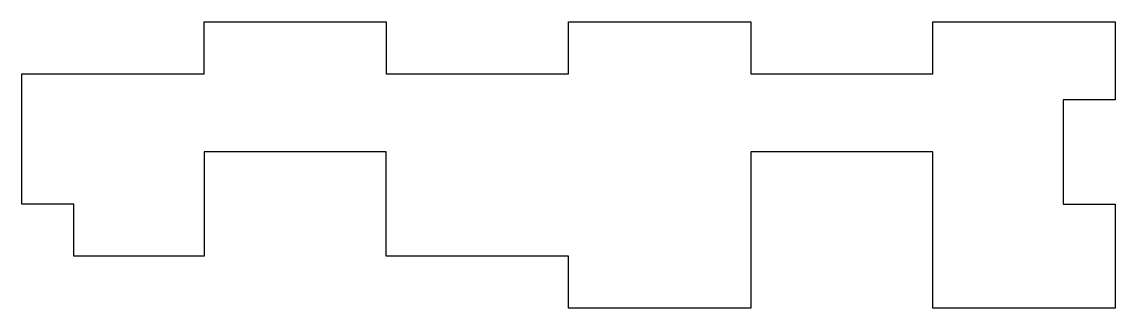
# Model space of a CAD drawing. Header units: inches. Extents: x -2.1 to 2.1, y -0.2 to 0.9.
import ezdxf

# ---------------------------------------------------------------- set-up
doc = ezdxf.new("R2010")
doc.units = ezdxf.units.IN
doc.layers.get('0').update_dxf_attribs({"linetype": 'CONTINUOUS'})

msp = doc.modelspace()

# ---------------------------------------------------------------- linework, layer by layer
msp.add_lwpolyline([(-2.1, 0.2), (-2.1, 0.7), (-1.4, 0.7), (-1.4, 0.9), (-0.7, 0.9), (-0.7, 0.7), (0, 0.7), (0, 0.9), (0.7, 0.9), (0.7, 0.7), (1.4, 0.7), (1.4, 0.9), (2.1, 0.9), (2.1, 0.6), (1.9, 0.6), (1.9, 0.2), (2.1, 0.2), (2.1, -0.2), (1.4, -0.2), (1.4, 0.4), (0.7, 0.4), (0.7, -0.2), (0, -0.2), (0, 0), (-0.7, 0), (-0.7, 0.4), (-1.4, 0.4), (-1.4, 0), (-1.9, 0), (-1.9, 0.2)], close=True)

doc.saveas('drawing.dxf')
